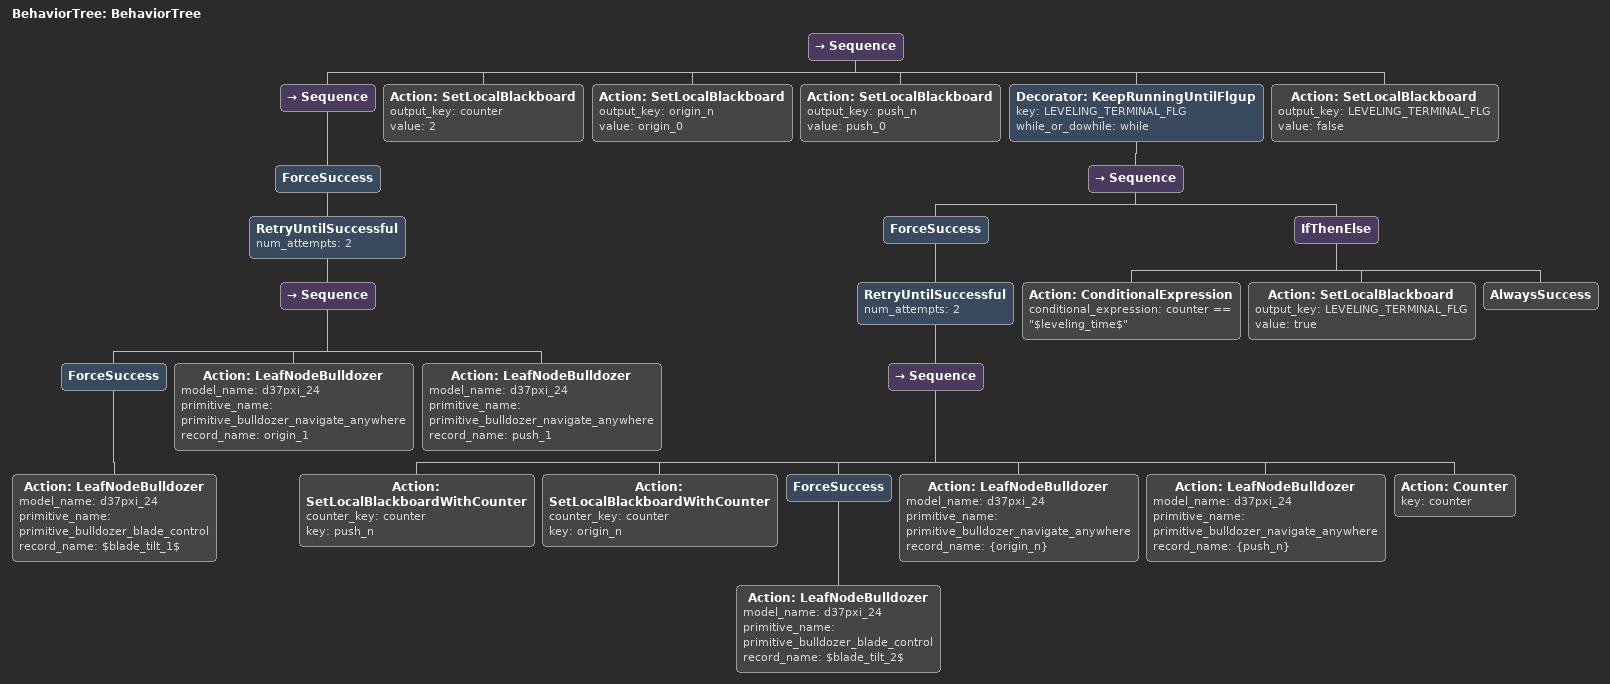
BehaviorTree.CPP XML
<?xml version="1.0"?>
<root main_tree_to_execute="BehaviorTree">
    <BehaviorTree ID="BehaviorTree">
        <Sequence>
            <Sequence>
                <ForceSuccess>
                    <RetryUntilSuccessful num_attempts="2">
                        <Sequence>
                            <ForceSuccess>
                                <Action ID="LeafNodeBulldozer" model_name="d37pxi_24" primitive_name="primitive_bulldozer_blade_control" record_name="$blade_tilt_1$"/>
                            </ForceSuccess>
                            <Action ID="LeafNodeBulldozer" model_name="d37pxi_24" primitive_name="primitive_bulldozer_navigate_anywhere" record_name="origin_1"/>
                            <Action ID="LeafNodeBulldozer" model_name="d37pxi_24" primitive_name="primitive_bulldozer_navigate_anywhere" record_name="push_1"/>
                        </Sequence>
                    </RetryUntilSuccessful>
                </ForceSuccess>
            </Sequence>
            <Action ID="SetLocalBlackboard" output_key="counter" value="2"/>
            <Action ID="SetLocalBlackboard" output_key="origin_n" value="origin_0"/>
            <Action ID="SetLocalBlackboard" output_key="push_n" value="push_0"/>
            <Decorator ID="KeepRunningUntilFlgup" key="LEVELING_TERMINAL_FLG" while_or_dowhile="while">
                <Sequence>
                    <ForceSuccess>
                        <RetryUntilSuccessful num_attempts="2">
                            <Sequence>
                                <Action ID="SetLocalBlackboardWithCounter" counter_key="counter" key="push_n"/>
                                <Action ID="SetLocalBlackboardWithCounter" counter_key="counter" key="origin_n"/>
                                <ForceSuccess>
                                    <Action ID="LeafNodeBulldozer" model_name="d37pxi_24" primitive_name="primitive_bulldozer_blade_control" record_name="$blade_tilt_2$"/>
                                </ForceSuccess>
                                <Action ID="LeafNodeBulldozer" model_name="d37pxi_24" primitive_name="primitive_bulldozer_navigate_anywhere" record_name="{origin_n}"/>
                                <Action ID="LeafNodeBulldozer" model_name="d37pxi_24" primitive_name="primitive_bulldozer_navigate_anywhere" record_name="{push_n}"/>
                                <Action ID="Counter" key="counter"/>
                            </Sequence>
                        </RetryUntilSuccessful>
                    </ForceSuccess>
                    <IfThenElse>
                        <Action ID="ConditionalExpression" conditional_expression="counter == &quot;$leveling_time$&quot;"/>
                        <Action ID="SetLocalBlackboard" output_key="LEVELING_TERMINAL_FLG" value="true"/>
                        <AlwaysSuccess/>
                    </IfThenElse>
                </Sequence>
            </Decorator>
            <Action ID="SetLocalBlackboard" output_key="LEVELING_TERMINAL_FLG" value="false"/>
        </Sequence>
    </BehaviorTree>
</root>
